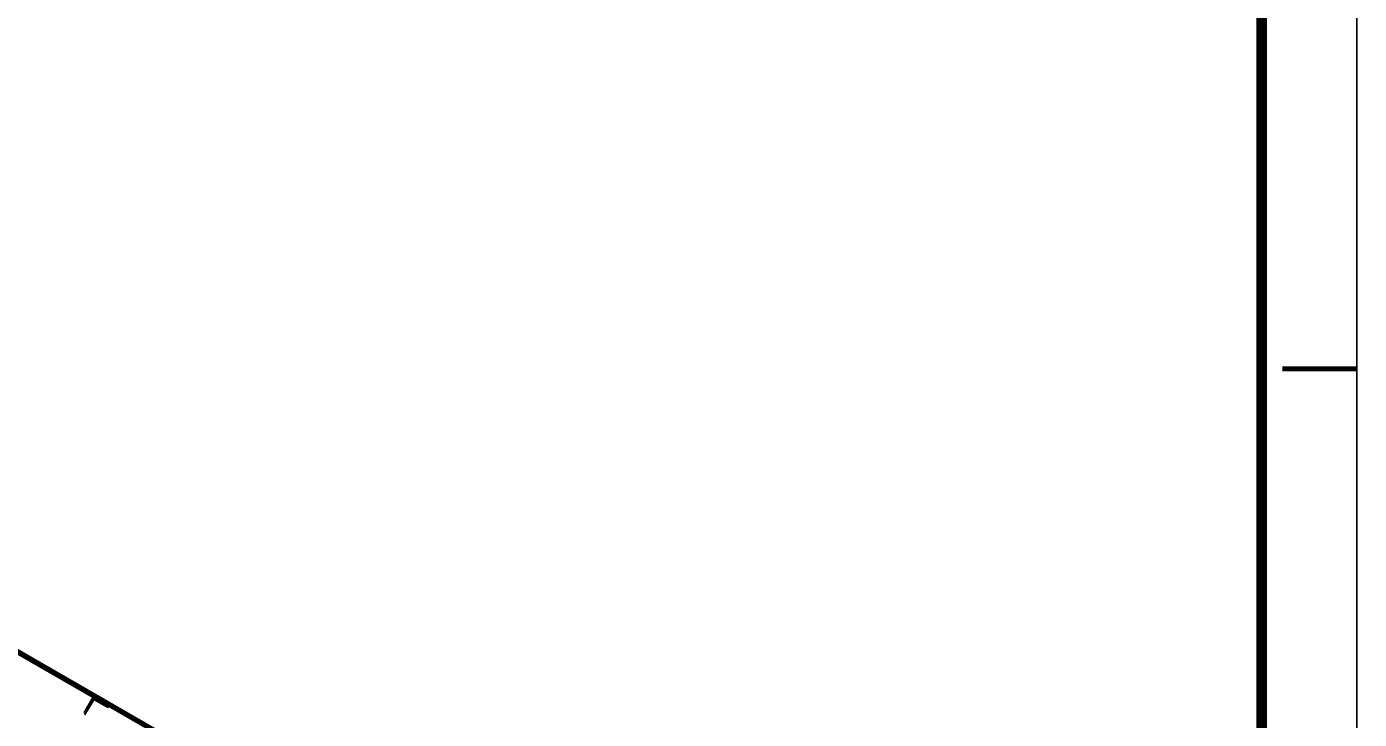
# Model space of a CAD drawing. Extents: x 0.1 to 11.6, y 0.3 to 16.2.
# Drawn here: x 8.005 to 11.577, y 9.313 to 11.171 of the extents above; entities that cross this region are included whole.
import ezdxf

# ---------------------------------------------------------------- set-up
doc = ezdxf.new("R2010")
doc.units = 0
doc.header["$MEASUREMENT"] = 0
doc.dimstyles.get("Standard").update_dxf_attribs({"dimtxt": 0.1, "dimasz": 0.1, "dimexe": 1.25, "dimexo": 0.625, "dimtad": 1, "dimtih": 1, "dimtxsty": 'Standard', "dimcen": 2.5, "dimazin": 3, "dimtfac": 1, "dimtmove": 0, "dimatfit": 3})

# ---------------------------------------------------------------- blocks, each defined once
blk = doc.blocks.new('_CLOSEDFILLED')
at = {"color": 0, "linetype": 'BYBLOCK'}
blk.add_solid([(-1, 0.164), (0, 0), (-1, -0.164)], dxfattribs=at)
blk = doc.blocks.new('*D9')
for p, q in [((5.305, 9.7917), (6.4817, 9.1123)), ((5.2917, 9.7585), (5.2917, 8.4252))]:
    blk.add_line(p, q)
for start, end in [(307.5085, 325.8282), (274.1695, 290.1477)]:
    blk.add_arc((5.2917, 9.7994), 1.3741, start, end)
at = {"layer": 'Defpoints'}
for p in [(5.305, 9.7917), (5.2917, 9.7716), (5.2917, 9.7585), (5.7616, 8.5081), (9.4933, 7.3733)]:
    blk.add_point(p, dxfattribs=at)
at = {"xscale": 0.1, "yscale": 0.1}
for p, rotation in [((6.4817, 9.1123), 57.91294655396537), ((5.2917, 8.4252), 182.0847725070838)]:
    blk.add_blockref('_CLOSEDFILLED', p, dxfattribs=dict(at, rotation=rotation))
at = {"insert": (5.9787, 8.6093), "char_height": 0.1, "attachment_point": 5, "rotation": 270}
blk.add_mtext('25', dxfattribs=at)

msp = doc.modelspace()

# ---------------------------------------------------------------- linework, layer by layer
at = {"color": 0, "const_width": 0.00521}
msp.add_lwpolyline([(0.155, 16.22), (11.57, 16.22), (11.57, 0.31), (0.155, 0.31), (0.155, 16.22)], close=True, dxfattribs=at)
at = {"color": 0}
for points, const_width in [([(11.315, 16.02), (11.315, 0.51666)], 0.02833), ([(5.29497, 11.0483), (10.0417, 8.30664)], 0.01), ([(11.37, 10.2533), (11.57, 10.2533)], 0.01333), ([(8.18832, 9.37001), (7.52333, 9.75331), (7.52165, 9.75)], 0.00667), ([(8.16, 9.33003), (8.18164, 9.36833)], 0.00667), ([(8.16, 9.33003), (8.16168, 9.32835), (8.185, 9.36664)], 0.00667), ([(8.18164, 9.36833), (8.18332, 9.37001), (8.185, 9.37001), (8.18668, 9.37001), (8.18832, 9.37001)], 0.00667), ([(8.185, 9.36664), (8.18668, 9.36664)], 0.00667), ([(8.18668, 9.36664), (8.22499, 9.345)], 0.00667), ([(8.18832, 9.37001), (8.22667, 9.34831)], 0.00667), ([(8.88997, 8.965), (8.22667, 9.34831), (8.22499, 9.345)], 0.00667)]:
    msp.add_lwpolyline(points, dxfattribs=dict(at, const_width=const_width))

# ---------------------------------------------------------------- dimensions: what is measured, and where the dimension line sits
at = {"linetype": 'Continuous'}
dim = msp.add_angular_dim_2l(base=(5.76164, 8.50809), line1=((5.30501, 9.79167), (9.49333, 7.37332)), line2=((5.29167, 9.77165), (5.29167, 9.75853)), text='25', dimstyle='Standard', dxfattribs=at)
dim.commit()
dim.dimension.update_dxf_attribs({"geometry": '*D9', "text_midpoint": (5.97872, 8.60931), "text_rotation": 270})

doc.saveas('drawing.dxf')
